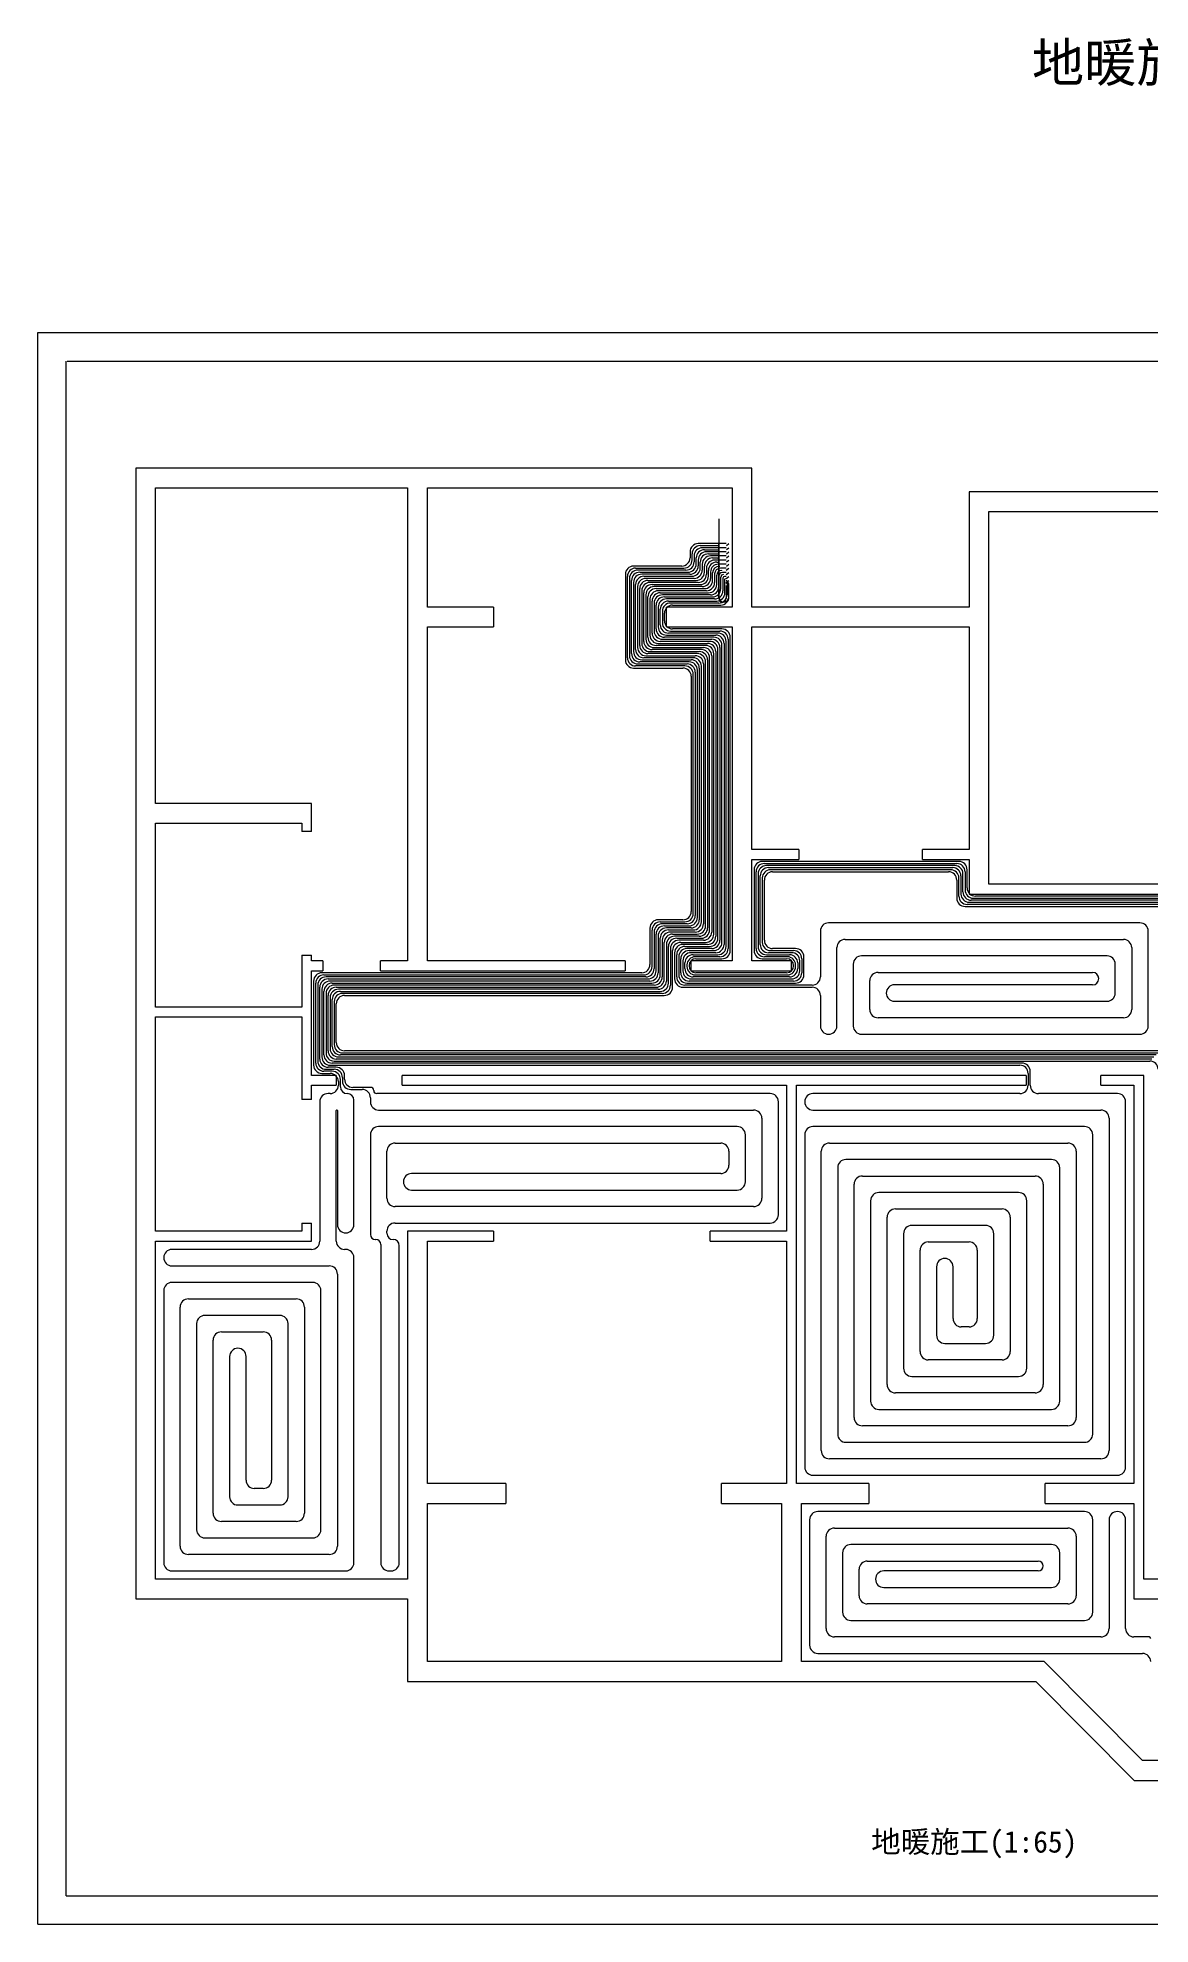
# Model space of a CAD drawing. Header units: inches. Extents: x 0 to 27300, y -27333 to -4451.
# Drawn here: x 0 to 13503, y -27333 to -4451 of the extents above; entities that cross this region are included whole.
import ezdxf

# ---------------------------------------------------------------- set-up
doc = ezdxf.new("R2010")
doc.units = ezdxf.units.IN
doc.header["$MEASUREMENT"] = 0
for name, color, linetype in [('A2-建筑墙体', 255, 'Continuous'), ('图框', 4, 'Continuous'), ('地暖管', 7, 'Continuous')]:
    doc.layers.add(name, color=color, linetype=linetype)
doc.styles.add('1dac53a31aeba2370b97106346818e54', font='', dxfattribs={"height": 43.198381})
doc.styles.add('1f488f4b2ef1b152d32ed8bb140b4ed1', font='', dxfattribs={"height": 43.198381})
doc.styles.add('2ee4a1918873d97d1977456be36b2fac', font='', dxfattribs={"height": 52.798021})
doc.styles.add('58c27925b294fd0c30aaffbcf10887a5', font='', dxfattribs={"height": 52.798021})
doc.styles.add('5d7050954b2bbd82e94d75c8334c1a07', font='', dxfattribs={"height": 52.798021})
doc.styles.add('6cdbe4c37f334f9b3f18b74c6616af9b', font='', dxfattribs={"height": 43.198381})
doc.styles.add('871ba157db02772189435026d6a1f12a', font='', dxfattribs={"height": 52.798021})
doc.styles.add('b55c54cd7af753c58a5ed410a0ddc4e6', font='', dxfattribs={"height": 43.198381})
doc.styles.add('eec79cf32286c9bcb9e9a0388136559f', font='', dxfattribs={"height": 43.198381})
doc.styles.add('fecaf8cb5bb26a9b40f5bfd342b1b301', font='', dxfattribs={"height": 52.798021})
doc.styles.add('LAYER_TEXT_STYLE_YELLOW_327.83400727600923_ZH', font='', dxfattribs={"height": 327.834007})
doc.styles.add('LAYER_TEXT_STYLE_YELLOW_650_ZH', font='', dxfattribs={"height": 580.357143})
doc.styles.get('1dac53a31aeba2370b97106346818e54').set_extended_font_data('SimSun')
doc.styles.get('1f488f4b2ef1b152d32ed8bb140b4ed1').set_extended_font_data('SimSun')
doc.styles.get('2ee4a1918873d97d1977456be36b2fac').set_extended_font_data('SimSun')
doc.styles.get('58c27925b294fd0c30aaffbcf10887a5').set_extended_font_data('SimSun')
doc.styles.get('5d7050954b2bbd82e94d75c8334c1a07').set_extended_font_data('SimSun')
doc.styles.get('6cdbe4c37f334f9b3f18b74c6616af9b').set_extended_font_data('SimSun')
doc.styles.get('871ba157db02772189435026d6a1f12a').set_extended_font_data('SimSun')
doc.styles.get('b55c54cd7af753c58a5ed410a0ddc4e6').set_extended_font_data('SimSun')
doc.styles.get('eec79cf32286c9bcb9e9a0388136559f').set_extended_font_data('SimSun')
doc.styles.get('fecaf8cb5bb26a9b40f5bfd342b1b301').set_extended_font_data('SimSun')
doc.styles.get('LAYER_TEXT_STYLE_YELLOW_327.83400727600923_ZH').set_extended_font_data('SimSun')
doc.styles.get('LAYER_TEXT_STYLE_YELLOW_650_ZH').set_extended_font_data('SimSun')

# ---------------------------------------------------------------- blocks, each defined once
blk = doc.blocks.new('1017054')
at = {"layer": '图框', "linetype": 'Continuous'}
for p, q in [((0.6, -8420), (11879.4, -8420)), ((0.6, -16820), (0.6, -8420)), ((11879.4, -8420), (11879.4, -16820)), ((150.6, -16670), (150.6, -8570)), ((155.4, -8570), (11729.4, -8570)), ((10229.5, -8570), (10229.5, -16670)), ((11729.4, -16670), (11729.4, -8570)), ((10779.5, -9157.8), (10989, -9025.4)), ((10989, -9025.4), (11199.7, -9154.6)), ((10779.5, -9309.1), (10779.5, -9157.8)), ((10827.1, -9190.6), (10985.9, -9092.1)), ((10985.9, -9092.1), (11145.7, -9187.4)), ((11199.7, -9154.6), (11199.7, -9308.1)), ((10827.1, -9300.7), (10827.1, -9190.6)), ((11145.7, -9187.4), (11145.7, -9298.5)), ((10516, -9638.2), (10649.4, -9638.2)), ((10679, -9646.9), (10679, -9668.4)), ((10698.5, -9645.8), (10698.5, -9659.9)), ((10743.9, -9664.3), (10743.9, -9631.6)), ((10743.9, -9631.6), (10761.1, -9631.6)), ((10761.1, -9631.6), (10761.1, -9664.3)), ((10978.7, -9644.7), (10871.7, -9644.7)), ((10987.8, -9625.8), (10987.8, -9639.2)), ((11005, -9625.8), (11005, -9639.2)), ((11108.5, -9644.7), (11010.5, -9644.7)), ((11185.8, -9651.3), (11185.8, -9755.9)), ((11423.8, -9641.2), (11208.3, -9641.2)), ((10500, -9714), (10500, -9870.6)), ((10516.5, -9694.8), (10539.6, -9694.8)), ((10517.5, -9659.8), (10542.9, -9659.8)), ((10529.4, -9718.3), (10529.4, -9778.2)), ((10550.4, -9666.9), (10550.4, -9686.3)), ((10553.1, -9717.5), (10553.1, -9764.5)), ((10568.9, -9666.9), (10568.9, -9686.3)), ((10572.1, -9722), (10572.1, -9772.4)), ((10578.3, -9659.6), (10588.4, -9659.6)), ((10578.3, -9694.8), (10588.4, -9694.8)), ((10578.3, -9714.4), (10588.4, -9714.4)), ((10593.9, -9666.9), (10593.9, -9686.3)), ((10596.3, -9722), (10596.3, -9772.4)), ((10613.6, -9666.9), (10613.6, -9686.3)), ((10614.5, -9717.5), (10614.5, -9764.5)), ((10621.8, -9694.8), (10644.9, -9694.8)), ((10622.9, -9659.8), (10647.9, -9659.8)), ((10637.7, -9718.3), (10637.7, -9778.2)), ((10660.1, -9714), (10660.1, -9884.4)), ((10680.2, -9743.1), (10680.2, -9757.9)), ((10686.9, -9736.4), (10739.1, -9736.4)), ((10704.1, -9686.4), (10743.9, -9686.4)), ((10704.3, -9664.3), (10743.9, -9664.3)), ((10743.9, -9686.4), (10743.9, -9730)), ((10761.1, -9664.3), (10809.3, -9664.3)), ((10761.1, -9685.6), (10809.8, -9685.6)), ((10761.1, -9685.6), (10761.1, -9730.2)), ((10766.4, -9736.4), (10808.7, -9736.4)), ((10816.5, -9668.6), (10816.5, -9680.6)), ((10817.3, -9743.3), (10817.3, -9757.7)), ((10855.3, -9657.7), (10855.3, -9708.4)), ((10880.1, -9678.8), (10880.1, -9706.5)), ((10887.5, -9672), (11104.9, -9672)), ((10910.4, -9714.1), (10943, -9714.1)), ((10912.3, -9694.7), (11083.7, -9694.7)), ((10973.1, -9723), (10985.5, -9723)), ((11012.4, -9714.1), (11083.9, -9714.1)), ((11107.6, -9737.1), (11127, -9737.1)), ((11113.3, -9682.5), (11113.3, -9713.5)), ((11143.8, -9714.1), (11143.8, -9674.1)), ((11213, -9677.6), (11213, -9748.9)), ((11222.8, -9756.7), (11303.9, -9756.7)), ((11223.1, -9668.1), (11422.3, -9668.1)), ((11314.9, -9705.6), (11314.9, -9751.8)), ((11322.9, -9694.6), (11339.5, -9694.6)), ((11344.4, -9705.7), (11344.4, -9752.1)), ((11354.5, -9757), (11454.4, -9757)), ((10529.4, -9804.4), (10529.4, -9831)), ((10529.4, -9853.9), (10529.4, -9876.8)), ((10535.8, -9849.4), (10633.5, -9849.4)), ((10537.1, -9834.6), (10630, -9834.6)), ((10637.7, -9804.4), (10637.7, -9831)), ((10637.7, -9853.9), (10637.7, -9876.8)), ((10678.1, -9795.8), (10678.1, -9878.3)), ((10687.1, -9763.1), (10811.6, -9763.1)), ((10698.5, -9782.5), (10789.7, -9782.5)), ((10701.9, -9821.1), (10701.9, -9867.3)), ((10706.1, -9809.8), (10782.9, -9809.8)), ((10795, -9819.6), (10795, -9869.2)), ((10815.4, -9806), (10815.4, -9888.1)), ((11031, -9876.9), (11031, -9822.5)), ((11203.9, -9809.9), (11224.6, -9809.9)), ((11218.2, -9787.6), (11305.1, -9787.6)), ((11316.4, -9796.6), (11316.4, -9864.4)), ((11343.9, -9796.4), (11343.9, -9861.9)), ((11352.4, -9787.6), (11454.7, -9787.6)), ((11462.8, -9763.9), (11462.8, -9780.4)), ((10528.2, -9905.3), (10643.9, -9905.3)), ((10541, -9887.2), (10629.8, -9887.2)), ((10704.2, -9905.1), (10801.8, -9905.1)), ((10715.6, -9882.4), (10779.9, -9882.4)), ((10867.5, -9906.4), (10905, -9906.4)), ((10907.3, -9874.9), (10869.2, -9874.9)), ((11295.1, -9888.3), (11295.1, -9912.6)), ((11729.4, -10367.6), (10229.5, -10367.6)), ((10229.5, -11091), (11729.4, -11091)), ((10229.5, -11659.7), (11729.4, -11659.7)), ((10229.5, -12237.2), (11729.4, -12237.2)), ((10229.5, -12781.3), (11729.4, -12781.3)), ((10229.5, -13160.2), (11729.4, -13160.2)), ((10229.5, -13539.2), (11729.4, -13539.2)), ((10229.5, -13944.1), (11729.4, -13944.1)), ((10229.5, -14394.1), (11729.4, -14394.1)), ((10979.4, -14394.1), (10979.4, -14733.7)), ((10229.5, -14733.7), (11729.4, -14733.7)), ((150.6, -16670), (11729.4, -16670)), ((0.6, -16820), (11879.4, -16820))]:
    blk.add_line(p, q, dxfattribs=at)
for centre, radius, start, end in [((10989.5, -9275.6), 212.7, 189.06326, 351.22537), ((10986.2, -9276.4), 161, 188.67877, 352.08264), ((10923.6, -9287.3), 25.6, 25.4217, 181.47552), ((10989.2, -9271.9), 92.6, 189.98711, 353.32388), ((10990.5, -9270.3), 44.2, 187.87552, 356.26453), ((11055.9, -9287.3), 25.6, 10.33016, 146.54958), ((10516.9, -9649), 10.8, 94.31777, 273.35043), ((10648.6, -9649), 10.8, 266.64957, 85.68223), ((10688.9, -9649), 10.2, 18.32617, 167.8205), ((10874, -9664.4), 19.8, 96.6007, 160.3597), ((10978.9, -9634.8), 9.89, 268.87418, 333.44443), ((10996.4, -9631.7), 10.4, 34.3448, 145.6552), ((11011.8, -9638), 6.85, 190.65553, 259.34445), ((11105.8, -9683.8), 39.2, 14.29939, 86.08947), ((11207.9, -9670.3), 29.1, 89.06215, 139.2711), ((11417.5, -9623), 45.4, 276.04296, 0.65613), ((11418.2, -9624.1), 18, 287.89719, 5.26145), ((11449.5, -9642.5), 24.2, 56.36841, 123.63158), ((10522.7, -9716.8), 22.9, 105.83975, 172.95766), ((10541.5, -9726.9), 14.9, 39.01448, 144.50691), ((10539.7, -9683.8), 11, 269.14342, 346.82722), ((10543.6, -9666.6), 6.82, 357.98129, 95.32506), ((10578, -9668.9), 9.33, 88.04288, 167.30389), ((10577.1, -9686.7), 8.15, 177.11169, 278.98932), ((10580.1, -9722.1), 7.97, 102.506, 178.97522), ((10587.9, -9665.7), 6.14, 349.24252, 85.66618), ((10584.8, -9686.4), 9.14, 292.98911, 0.31258), ((10588.7, -9722), 7.62, 359.86447, 92.47381), ((10622.4, -9668.9), 9.02, 87.0265, 167.29825), ((10622.1, -9686.4), 8.43, 179.77374, 268.00348), ((10625.6, -9733.6), 19.5, 51.82613, 124.56226), ((10640.8, -9713.7), 19.4, 359.2366, 77.79726), ((10702.5, -9662), 24.4, 195.3683, 273.70917), ((10687.9, -9744.1), 7.75, 97.02299, 172.38785), ((10703.6, -9659.4), 5.04, 186.11292, 278.41232), ((10736.8, -9729.7), 7.12, 288.75772, 357.82544), ((10769.1, -9728.8), 8.1, 189.86636, 250.41756), ((10809.1, -9744.7), 8.27, 9.89262, 92.87217), ((10809.5, -9672.2), 7.85, 27.06586, 91.1627), ((10808.8, -9677.4), 8.28, 276.56808, 337.70407), ((10867.7, -9707.1), 12.5, 186.18703, 2.53611), ((10874.6, -9766.5), 14.8, 121.83917, 226.61217), ((10858.4, -9629.4), 148, 272.30258, 320.77209), ((10846, -9619.7), 195.6, 275.85745, 321.34119), ((10859.3, -9646.7), 107.5, 273.95236, 321.12869), ((10887.7, -9679.7), 7.63, 91.63091, 173.24155), ((10916.3, -9704.9), 10.9, 111.61272, 237.21278), ((10965.6, -9751), 34.4, 15.36733, 54.46764), ((10883.2, -9785), 147.4, 357.88465, 28.76708), ((11214.4, -9973.6), 259.6, 114.30819, 135.12674), ((11080.2, -9704.5), 10.3, 291.04973, 70.19579), ((11102.5, -9682.6), 10.8, 0.02101, 77.29861), ((11128.7, -9706.7), 16.8, 203.57852, 334.05096), ((11119.5, -9751.2), 16, 317.39698, 62.11168), ((11224.2, -9749.1), 39, 189.98938, 261.04294), ((11226.9, -9682.3), 14.7, 105.19199, 161.43864), ((11223.5, -9745.7), 11.1, 197.06299, 266.0296), ((11302.3, -9738.5), 18.3, 274.95343, 313.25104), ((11330.2, -9708.3), 15.5, 118.11695, 170.12964), ((11327.8, -9706.4), 16.6, 2.43148, 45.33025), ((11354.6, -9743.9), 13.1, 218.86043, 269.43164), ((11453.5, -9766.6), 9.65, 16.3888, 84.90044), ((10530.2, -9752), 26.2, 268.28604, 331.4678), ((10530.3, -9761.2), 43.2, 268.70709, 344.96225), ((10536.5, -9825.9), 8.72, 215.6619, 274.05521), ((10535.6, -9856), 6.59, 88.46243, 161.40648), ((10631.6, -9769.6), 35.4, 184.56529, 280.02182), ((10634.3, -9757.4), 21, 199.75555, 279.22992), ((10629.6, -9823.7), 10.9, 272.46893, 318.04303), ((10633.5, -9853.6), 4.23, 356.58331, 90.13579), ((10701.1, -9808.8), 26.4, 95.46915, 150.42928), ((10687.8, -9754.9), 8.21, 201.55894, 265.2478), ((10722.2, -9822.1), 20.2, 142.48921, 177.23819), ((10782.1, -9823.2), 13.4, 15.3429, 86.46938), ((10788.8, -9809.4), 26.9, 7.31535, 87.96974), ((10810.9, -9756.6), 6.48, 276.52054, 350.24731), ((10874.6, -9827.3), 15.7, 123.37817, 235.87286), ((10866.8, -9668.8), 171.6, 269.65518, 321.42886), ((10796.3, -9609.5), 316.2, 290.11771, 311.01816), ((10725, -9487.1), 428.5, 295.18491, 310.27374), ((10952.8, -9851), 51.1, 311.40309, 3.37904), ((10883.7, -9798.1), 119.4, 352.30381, 10.76487), ((11271.5, -10063.7), 340.6, 129.22598, 134.91631), ((11283.8, -9756.8), 231.7, 190.70569, 220.3029), ((11194.2, -9786.5), 112.8, 177.3231, 238.5217), ((11148.4, -9880.9), 120, 98.18986, 123.83833), ((11091.4, -9817.7), 112.8, 325.90021, 3.97691), ((11126.6, -9832.2), 100.5, 323.81286, 12.79996), ((11302.4, -9802.6), 15.2, 23.19769, 79.76546), ((11354, -9797.7), 10.2, 98.95345, 172.60139), ((11438, -9839.4), 29.6, 93.67776, 159.45251), ((11344.6, -9889.3), 89.2, 351.62787, 42.57758), ((11332.1, -9893.1), 133.1, 356.08577, 38.6706), ((11455.1, -9779.9), 7.71, 266.93219, 356.95544), ((10539.4, -9867.4), 39.5, 184.54605, 253.58766), ((10540.3, -9876.3), 11, 182.87885, 273.35272), ((10627.2, -9877), 10.5, 284.46104, 1.14558), ((10638.4, -9884.3), 21.7, 284.70413, 359.86534), ((10711.5, -9872), 33.9, 190.68318, 257.6799), ((10719.3, -9865.3), 17.5, 186.44353, 257.53091), ((10778.4, -9865.5), 17, 275.00122, 347.37064), ((10798.7, -9888.7), 16.7, 280.69152, 1.98886), ((10876.2, -9891.1), 17.6, 113.26645, 240.43211), ((10998.2, -9895.2), 13, 153.43144, 282.69986), ((10986.7, -9864), 46.1, 288.01257, 343.66019), ((11115, -9887.3), 20.9, 247.69598, 13.05991), ((11196.8, -9885), 12.7, 161.60144, 329.06567), ((11296.4, -9865), 47.6, 268.32184, 3.75751), ((11290, -9862.4), 26.5, 281.04559, 355.65503), ((11448.7, -9874.7), 31.9, 240.08498, 300.52454)]:
    blk.add_arc(centre, radius, start, end, dxfattribs=at)
at = {"layer": '图框', "color": 255, "attachment_point": 1, "line_spacing_factor": 0.8}
for s, insert, char_height, style in [('工程名称:', (10319.5, -10479.1), 42.24, '871ba157db02772189435026d6a1f12a'), ('PROJECT:', (10319.5, -10569.3), 34.56, '1f488f4b2ef1b152d32ed8bb140b4ed1'), ('图纸名称：', (10313.6, -11209.7), 42.24, '58c27925b294fd0c30aaffbcf10887a5'), ('TITLE:', (10319.5, -11300), 34.56, '1f488f4b2ef1b152d32ed8bb140b4ed1'), ('设计总监:', (10319.5, -11755.4), 42.24, '5d7050954b2bbd82e94d75c8334c1a07'), ('DESIGNER IN CHIEF:', (10319.5, -11845.7), 34.559, '6cdbe4c37f334f9b3f18b74c6616af9b'), ('签名:', (10319.5, -12002.9), 42.24, '5d7050954b2bbd82e94d75c8334c1a07'), ('SIGNATURE:', (10319.5, -12093.2), 34.56, '6cdbe4c37f334f9b3f18b74c6616af9b'), ('项目负责:', (10319.5, -12332.9), 42.24, '5d7050954b2bbd82e94d75c8334c1a07'), ('PROJECT IN CHIEF:', (10319.5, -12423.2), 34.559, 'b55c54cd7af753c58a5ed410a0ddc4e6'), ('签名:', (10319.5, -12559.4), 42.24, '2ee4a1918873d97d1977456be36b2fac'), ('SIGNATURE:', (10319.5, -12649.7), 34.56, '6cdbe4c37f334f9b3f18b74c6616af9b'), ('设计师:', (10319.5, -12899.4), 42.24, '2ee4a1918873d97d1977456be36b2fac'), ('DESIGNER:', (10319.5, -13004.5), 34.56, '6cdbe4c37f334f9b3f18b74c6616af9b'), ('审核:', (10319.5, -13267), 42.24, '2ee4a1918873d97d1977456be36b2fac'), ('APPROVED BY:', (10319.5, -13374.3), 34.559, 'eec79cf32286c9bcb9e9a0388136559f'), ('业主签名:', (10319.5, -13666), 42.24, 'fecaf8cb5bb26a9b40f5bfd342b1b301'), ('CLIENT SIGNATURE:', (10317.8, -13778.8), 34.559, '6cdbe4c37f334f9b3f18b74c6616af9b'), ('图纸编号:', (10302.5, -14039.8), 42.24, '2ee4a1918873d97d1977456be36b2fac'), ('DRAWING NO:', (10307.3, -14130.1), 34.559, '1dac53a31aeba2370b97106346818e54'), ('比例:', (10304.8, -14489.8), 42.24, '2ee4a1918873d97d1977456be36b2fac'), ('日期:', (11035.5, -14489.8), 42.24, '2ee4a1918873d97d1977456be36b2fac'), ('SCALE:', (10310.7, -14580.1), 34.56, '1f488f4b2ef1b152d32ed8bb140b4ed1'), ('DATE:', (11045.4, -14580.1), 34.56, '1f488f4b2ef1b152d32ed8bb140b4ed1')]:
    blk.add_mtext(s, dxfattribs=dict(at, insert=insert, char_height=char_height, style=style))

msp = doc.modelspace()

# ---------------------------------------------------------------- linework, layer by layer
at = {"layer": 'A2-建筑墙体', "color": 255, "linetype": 'Continuous'}
for p, q in [((1429, -9672), (1189, -9672)), ((1189, -9672), (1189, -23387)), ((8669, -9672), (1429, -9672)), ((8669, -9912), (8669, -9672)), ((1429, -13737), (1429, -9912)), ((1429, -9912), (4489, -9912)), ((4489, -9912), (4489, -15647)), ((4729, -9912), (8429, -9912)), ((4729, -11357), (4729, -9912)), ((8429, -9912), (8429, -11357)), ((8669, -11357), (8669, -9912)), ((11304, -9957), (11304, -10197)), ((19844, -9957), (11304, -9957)), ((11304, -10197), (11304, -11357)), ((11544, -10197), (15514, -10197)), ((11544, -14717), (11544, -10197)), ((5531, -11357), (4729, -11357)), ((5531, -11357), (5531, -11597)), ((5531, -11357), (5531, -11597)), ((8429, -11357), (7631, -11357)), ((7631, -11597), (7631, -11357)), ((7631, -11597), (7631, -11357)), ((11304, -11357), (8669, -11357)), ((4729, -11597), (5531, -11597)), ((4729, -15647), (4729, -11597)), ((7631, -11597), (8429, -11597)), ((8429, -11597), (8429, -15647)), ((8669, -11597), (11304, -11597)), ((8669, -14297), (8669, -11597)), ((11304, -11597), (11304, -14297)), ((3324, -13737), (1429, -13737)), ((3324, -13977), (3324, -13737)), ((1429, -13977), (3204, -13977)), ((1429, -16207), (1429, -13977)), ((3204, -13977), (3204, -14077)), ((3324, -14077), (3204, -14077)), ((3324, -14077), (3204, -14077)), ((3324, -14077), (3324, -13977)), ((9238, -14297), (8669, -14297)), ((9238, -14297), (9238, -14417)), ((9238, -14297), (9238, -14417)), ((11304, -14297), (10738, -14297)), ((10738, -14417), (10738, -14297)), ((10738, -14417), (10738, -14297)), ((8669, -15647), (8669, -14417)), ((8669, -14417), (9238, -14417)), ((10738, -14417), (11304, -14417)), ((11304, -14417), (11304, -14717)), ((11304, -14717), (11304, -14837)), ((11304, -14837), (15514, -14837)), ((15514, -14717), (11544, -14717)), ((3204, -15577), (3204, -16207)), ((3204, -15577), (3324, -15577)), ((3204, -15577), (3324, -15577)), ((3324, -15647), (3324, -15577)), ((3459, -15647), (3324, -15647)), ((3324, -17037), (3324, -15767)), ((3324, -15767), (3459, -15767)), ((3459, -15647), (3459, -15767)), ((3459, -15647), (3459, -15767)), ((4489, -15647), (4159, -15647)), ((4159, -15767), (4159, -15647)), ((4159, -15767), (4159, -15647)), ((4159, -15767), (7129, -15767)), ((7129, -15647), (4729, -15647)), ((7129, -15647), (7129, -15767)), ((7129, -15647), (7129, -15767)), ((8429, -15647), (7929, -15647)), ((7929, -15767), (7929, -15647)), ((7929, -15767), (7929, -15647)), ((7929, -15767), (9149, -15767)), ((9149, -15647), (8669, -15647)), ((9149, -15767), (9149, -15647)), ((3204, -16207), (1429, -16207)), ((1429, -18927), (1429, -16327)), ((1429, -16327), (3204, -16327)), ((3204, -16327), (3204, -17328)), ((3624, -17037), (3324, -17037)), ((3324, -17157), (3624, -17157)), ((3324, -17328), (3324, -17157)), ((3624, -17037), (3624, -17157)), ((3624, -17037), (3624, -17157)), ((11996, -17037), (4424, -17037)), ((4424, -17157), (4424, -17037)), ((4424, -17157), (4424, -17037)), ((4424, -17157), (9089, -17157)), ((9089, -17157), (9089, -18927)), ((9209, -17157), (11996, -17157)), ((9209, -21987), (9209, -17157)), ((11996, -17037), (11996, -17157)), ((11996, -17037), (11996, -17157)), ((13424, -17037), (12904, -17037)), ((12904, -17157), (12904, -17037)), ((12904, -17157), (12904, -17037)), ((12904, -17157), (13304, -17157)), ((13304, -17157), (13304, -21987)), ((13424, -17157), (13424, -17037)), ((13424, -23147), (13424, -17157)), ((3324, -17328), (3204, -17328)), ((3324, -17328), (3204, -17328)), ((3204, -18927), (1429, -18927)), ((3204, -18828), (3204, -18927)), ((3204, -18828), (3324, -18828)), ((3204, -18828), (3324, -18828)), ((3324, -18927), (3324, -18828)), ((3324, -19047), (3324, -18927)), ((4729, -18927), (4489, -18927)), ((4489, -18927), (4489, -23147)), ((5531, -18927), (4729, -18927)), ((5531, -18927), (5531, -19047)), ((5531, -18927), (5531, -19047)), ((9089, -18927), (8161, -18927)), ((8161, -19047), (8161, -18927)), ((8161, -19047), (8161, -18927)), ((1429, -19047), (3324, -19047)), ((1429, -23147), (1429, -19047)), ((4729, -21987), (4729, -19047)), ((4729, -19047), (5531, -19047)), ((8161, -19047), (9089, -19047)), ((9089, -19047), (9089, -21987)), ((5681, -21987), (4729, -21987)), ((5681, -21987), (5681, -22227)), ((5681, -21987), (5681, -22227)), ((9089, -21987), (8300, -21987)), ((8300, -22227), (8300, -21987)), ((8300, -22227), (8300, -21987)), ((10087, -21987), (9209, -21987)), ((10087, -21987), (10087, -22227)), ((10087, -21987), (10087, -22227)), ((13304, -21987), (12227, -21987)), ((12227, -22227), (12227, -21987)), ((12227, -22227), (12227, -21987)), ((4729, -24147), (4729, -22227)), ((4729, -22227), (5681, -22227)), ((8300, -22227), (9029, -22227)), ((9029, -22227), (9029, -24147)), ((9269, -22227), (10087, -22227)), ((9269, -24147), (9269, -22227)), ((12227, -22227), (13304, -22227)), ((13304, -22227), (13304, -23147)), ((4489, -23147), (1429, -23147)), ((13304, -23147), (13304, -23387)), ((14374, -23147), (13424, -23147)), ((1189, -23387), (1429, -23387)), ((1429, -23387), (4489, -23387)), ((4489, -23387), (4489, -24387)), ((13304, -23387), (14374, -23387)), ((9029, -24147), (4729, -24147)), ((12216, -24147), (9269, -24147)), ((13408, -25347), (12216, -24147)), ((4489, -24387), (4729, -24387)), ((4729, -24387), (12116, -24387)), ((12116, -24387), (13309, -25587)), ((20564, -25347), (13408, -25347)), ((13309, -25587), (20564, -25587))]:
    msp.add_line(p, q, dxfattribs=at)
at = {"layer": '地暖管', "color": 242, "linetype": 'Continuous', "true_color": 0xbd002e}
for p, q in [((8266, -10285), (8266, -10385)), ((8266, -10385), (8266, -11234)), ((8266, -10488), (8266, -10588)), ((7917, -10687), (7917, -10759)), ((7942, -10784), (7942, -10711)), ((7967, -10736), (7967, -10808)), ((8255, -10587), (8017, -10587)), ((8042, -10611), (8259, -10611)), ((8255, -10636), (8067, -10636)), ((8092, -10661), (8259, -10661)), ((8255, -10686), (8116, -10686)), ((8141, -10711), (8259, -10711)), ((8255, -10736), (8166, -10736)), ((8355, -10587), (8255, -10587)), ((8355, -10636), (8255, -10636)), ((8355, -10686), (8255, -10686)), ((8355, -10736), (8255, -10736)), ((8266, -11252), (8266, -10588)), ((8358, -10609), (8390, -10587)), ((8358, -10659), (8390, -10636)), ((8358, -10709), (8390, -10686)), ((8358, -10759), (8390, -10736)), ((7132, -10959), (7132, -11996)), ((7817, -10859), (7232, -10859)), ((7257, -10884), (7842, -10884)), ((7867, -10908), (7282, -10908)), ((7307, -10933), (7892, -10933)), ((7916, -10958), (7332, -10958)), ((7992, -10833), (7992, -10761)), ((8016, -10786), (8016, -10858)), ((8041, -10883), (8041, -10811)), ((8066, -10836), (8066, -10908)), ((8091, -10933), (8091, -10861)), ((8116, -10886), (8116, -10958)), ((8141, -10983), (8141, -10911)), ((8166, -10930), (8166, -11008)), ((8191, -10761), (8259, -10761)), ((8191, -11033), (8191, -10943)), ((8255, -10786), (8216, -10786)), ((8216, -10955), (8216, -11058)), ((8241, -10811), (8259, -10811)), ((8241, -11083), (8241, -10968)), ((8355, -10786), (8255, -10786)), ((8261, -10836), (8260, -10836)), ((8355, -10836), (8261, -10836)), ((8266, -10980), (8266, -11108)), ((8273, -10861), (8276, -10861)), ((8286, -10886), (8285, -10886)), ((8355, -10886), (8286, -10886)), ((8298, -10911), (8300, -10911)), ((8311, -10936), (8310, -10936)), ((8355, -10936), (8311, -10936)), ((8323, -10961), (8324, -10961)), ((8356, -10960), (8390, -10936)), ((8357, -10909), (8390, -10886)), ((8358, -10809), (8390, -10786)), ((8358, -10859), (8390, -10836)), ((7157, -11971), (7157, -10984)), ((7182, -11008), (7182, -11946)), ((7207, -11921), (7207, -11033)), ((7232, -11058), (7232, -11896)), ((7257, -11871), (7257, -11083)), ((7281, -11108), (7281, -11846)), ((7306, -11821), (7306, -11133)), ((7331, -11158), (7331, -11797)), ((7356, -11772), (7356, -11183)), ((7357, -10983), (7941, -10983)), ((7966, -11008), (7381, -11008)), ((7381, -11208), (7381, -11747)), ((7406, -11033), (7991, -11033)), ((8016, -11058), (7431, -11058)), ((7456, -11083), (8041, -11083)), ((8066, -11108), (7481, -11108)), ((7506, -11133), (8091, -11133)), ((8116, -11158), (7531, -11158)), ((7556, -11183), (8141, -11183)), ((8166, -11208), (7581, -11208)), ((8291, -11133), (8291, -10993)), ((8316, -11004), (8316, -11158)), ((8336, -10985), (8335, -10985)), ((8355, -10985), (8336, -10985)), ((8341, -11183), (8341, -11017)), ((8348, -11010), (8349, -11010)), ((8355, -11035), (8360, -11035)), ((8355, -11096), (8355, -11252)), ((8356, -11010), (8390, -10985)), ((8356, -11060), (8390, -11035)), ((8360, -11035), (8361, -11035)), ((8366, -11040), (8366, -11207)), ((8373, -11060), (8373, -11060)), ((8390, -11232), (8390, -11077)), ((8390, -11234), (8390, -11096)), ((7406, -11722), (7406, -11233)), ((7431, -11258), (7431, -11697)), ((7456, -11672), (7456, -11283)), ((7481, -11308), (7481, -11647)), ((7506, -11622), (7506, -11333)), ((7531, -11358), (7531, -11597)), ((7556, -11572), (7556, -11383)), ((7581, -11407), (7581, -11547)), ((7606, -11233), (8191, -11233)), ((7606, -11522), (7606, -11432)), ((8216, -11258), (7631, -11258)), ((7656, -11283), (8241, -11283)), ((8266, -11307), (7681, -11307)), ((7706, -11332), (8290, -11332)), ((8311, -11296), (8310, -11296)), ((8328, -11296), (8328, -11296)), ((7681, -11647), (8280, -11647)), ((8305, -11622), (7706, -11622)), ((7431, -11897), (8030, -11897)), ((8055, -11872), (7456, -11872)), ((7481, -11847), (8080, -11847)), ((8105, -11822), (7506, -11822)), ((7531, -11797), (8130, -11797)), ((8155, -11772), (7556, -11772)), ((7581, -11747), (8180, -11747)), ((8205, -11722), (7606, -11722)), ((7631, -11697), (8230, -11697)), ((8255, -11672), (7656, -11672)), ((8230, -11897), (8230, -15348)), ((8255, -15373), (8255, -11872)), ((8280, -11847), (8280, -15398)), ((8305, -15423), (8305, -11822)), ((8330, -11797), (8330, -15448)), ((8355, -15473), (8355, -11772)), ((8380, -11747), (8380, -15497)), ((8405, -15522), (8405, -11722)), ((7232, -12096), (7831, -12096)), ((7856, -12071), (7257, -12071)), ((7282, -12046), (7881, -12046)), ((7906, -12021), (7307, -12021)), ((7332, -11996), (7930, -11996)), ((7955, -11971), (7357, -11971)), ((7381, -11946), (7980, -11946)), ((8005, -11921), (7406, -11921)), ((8006, -15123), (8006, -12121)), ((8030, -12096), (8030, -15148)), ((8055, -15173), (8055, -12071)), ((8080, -12046), (8080, -15198)), ((8105, -15223), (8105, -12021)), ((8130, -11997), (8130, -15248)), ((8155, -15273), (8155, -11972)), ((8180, -11947), (8180, -15298)), ((8205, -15323), (8205, -11922)), ((7931, -12196), (7931, -15049)), ((7956, -15074), (7956, -12171)), ((7981, -12146), (7981, -15098)), ((8694, -14542), (8694, -15522)), ((8719, -15497), (8719, -14567)), ((8744, -14592), (8744, -15473)), ((8769, -15448), (8769, -14617)), ((11180, -14442), (8794, -14442)), ((8794, -14642), (8794, -15423)), ((8819, -14467), (11155, -14467)), ((11130, -14492), (8844, -14492)), ((8869, -14517), (11105, -14517)), ((11080, -14542), (8894, -14542)), ((8919, -14567), (11055, -14567)), ((11180, -14862), (11180, -14642)), ((11205, -14617), (11205, -14837)), ((11230, -14812), (11230, -14592)), ((11255, -14567), (11255, -14787)), ((11280, -14762), (11280, -14542)), ((8819, -15398), (8819, -14667)), ((11155, -14667), (11155, -14887)), ((15559, -14862), (11380, -14862)), ((11255, -14987), (15984, -14987)), ((15744, -14962), (11280, -14962)), ((11305, -14937), (15439, -14937)), ((15460, -14912), (11330, -14912)), ((11355, -14887), (15584, -14887)), ((7431, -15249), (7431, -15692)), ((7456, -15717), (7456, -15274)), ((7481, -15298), (7481, -15742)), ((7506, -15767), (7506, -15323)), ((7831, -15149), (7531, -15149)), ((7556, -15174), (7856, -15174)), ((7881, -15198), (7581, -15198)), ((7606, -15223), (7906, -15223)), ((7930, -15248), (7630, -15248)), ((7655, -15273), (7955, -15273)), ((7980, -15298), (7680, -15298)), ((7705, -15323), (8005, -15323)), ((9499, -15287), (9499, -15842)), ((13378, -15187), (9599, -15187)), ((13478, -16438), (13478, -15287)), ((7530, -15348), (7530, -15792)), ((7555, -15817), (7555, -15373)), ((7580, -15398), (7580, -15842)), ((7605, -15867), (7605, -15423)), ((7630, -15448), (7630, -15892)), ((7655, -15917), (7655, -15473)), ((7680, -15498), (7680, -15942)), ((7705, -15967), (7705, -15523)), ((8030, -15348), (7730, -15348)), ((7730, -15548), (7730, -15867)), ((7755, -15373), (8055, -15373)), ((8080, -15398), (7780, -15398)), ((7805, -15423), (8105, -15423)), ((8130, -15448), (7830, -15448)), ((7855, -15473), (8155, -15473)), ((8180, -15498), (7880, -15498)), ((7905, -15523), (8205, -15523)), ((8230, -15548), (7930, -15548)), ((9149, -15548), (8869, -15548)), ((8894, -15523), (9174, -15523)), ((9199, -15498), (8919, -15498)), ((9699, -16438), (9699, -15487)), ((9799, -15387), (13178, -15387)), ((13278, -15487), (13278, -16238)), ((7755, -15842), (7755, -15573)), ((7780, -15598), (7780, -15817)), ((7805, -15792), (7805, -15623)), ((7830, -15648), (7830, -15767)), ((7855, -15742), (7855, -15673)), ((7880, -15697), (7880, -15717)), ((7905, -15708), (7905, -15706)), ((7955, -15573), (8255, -15573)), ((8280, -15597), (7980, -15597)), ((7989, -15622), (8305, -15622)), ((8794, -15622), (9090, -15622)), ((9099, -15597), (8819, -15597)), ((8844, -15573), (9124, -15573)), ((9174, -15706), (9174, -15708)), ((9199, -15717), (9199, -15697)), ((9224, -15673), (9224, -15742)), ((9249, -15767), (9249, -15648)), ((9274, -15623), (9274, -15792)), ((9299, -15817), (9299, -15598)), ((9899, -15687), (9899, -16438)), ((12978, -15587), (9999, -15587)), ((10199, -15787), (12803, -15787)), ((13078, -16038), (13078, -15687)), ((3349, -15892), (3349, -16912)), ((3374, -16887), (3374, -15917)), ((3399, -15942), (3399, -16863)), ((3424, -16838), (3424, -15967)), ((7331, -15792), (3449, -15792)), ((3449, -15992), (3449, -16813)), ((3474, -15817), (7356, -15817)), ((3474, -16788), (3474, -16017)), ((7381, -15842), (3499, -15842)), ((3524, -15867), (7406, -15867)), ((7430, -15892), (3549, -15892)), ((3574, -15917), (7455, -15917)), ((7480, -15942), (3599, -15942)), ((3624, -15967), (7505, -15967)), ((7530, -15992), (3649, -15992)), ((3674, -16017), (7555, -16017)), ((7830, -15967), (9399, -15967)), ((9399, -15942), (7855, -15942)), ((7880, -15917), (9199, -15917)), ((9174, -15892), (7905, -15892)), ((7930, -15867), (9149, -15867)), ((9124, -15842), (7955, -15842)), ((7980, -15817), (9099, -15817)), ((9090, -15792), (7989, -15792)), ((10099, -16238), (10099, -15887)), ((12803, -15938), (10399, -15938)), ((12878, -15862), (12878, -15863)), ((3499, -16042), (3499, -16763)), ((3524, -16738), (3524, -16067)), ((3549, -16092), (3549, -16713)), ((3574, -16688), (3574, -16117)), ((3599, -16142), (3599, -16663)), ((3624, -16638), (3624, -16167)), ((7580, -16042), (3699, -16042)), ((3724, -16067), (7605, -16067)), ((9499, -16067), (9499, -16438)), ((10399, -16138), (12978, -16138)), ((13178, -16338), (10199, -16338)), ((9999, -16538), (13378, -16538)), ((3549, -16913), (11921, -16913)), ((11946, -16888), (3574, -16888)), ((3599, -16863), (13498, -16863)), ((13523, -16838), (3624, -16838)), ((3649, -16813), (13548, -16813)), ((13573, -16788), (3674, -16788)), ((3699, -16763), (13598, -16763)), ((13623, -16738), (3724, -16738)), ((3449, -17012), (3549, -17012)), ((3574, -16987), (3474, -16987)), ((3499, -16963), (3599, -16963)), ((3624, -16938), (3524, -16938)), ((3649, -17112), (3649, -17157)), ((3674, -17176), (3674, -17087)), ((3699, -17063), (3699, -17107)), ((3724, -17082), (3724, -17038)), ((12021, -17013), (12021, -17157)), ((12046, -17157), (12046, -16988)), ((3424, -17357), (3424, -19047)), ((3549, -17257), (3524, -17257)), ((3757, -17257), (3755, -17257)), ((3799, -17207), (3938, -17207)), ((4041, -17182), (3824, -17182)), ((3838, -18847), (3838, -17338)), ((4038, -17307), (4038, -17357)), ((4078, -17220), (4078, -17219)), ((8889, -17257), (4115, -17257)), ((8989, -18727), (8989, -17357)), ((11921, -17257), (9409, -17257)), ((13104, -17257), (12146, -17257)), ((13204, -21787), (13204, -17357)), ((3624, -19047), (3624, -17463)), ((3630, -17457), (3632, -17457)), ((3638, -17463), (3638, -18847)), ((4138, -17457), (8689, -17457)), ((8789, -17557), (8789, -18527)), ((9409, -17457), (12904, -17457)), ((13004, -17557), (13004, -21587)), ((4038, -17757), (4038, -18965)), ((8489, -17657), (4138, -17657)), ((8589, -18327), (8589, -17757)), ((9309, -17757), (9309, -21787)), ((12704, -17657), (9409, -17657)), ((12804, -21387), (12804, -17757)), ((4238, -18527), (4238, -17957)), ((4338, -17857), (8289, -17857)), ((8389, -17957), (8389, -18127)), ((9509, -21587), (9509, -17957)), ((9609, -17857), (12504, -17857)), ((12304, -18057), (9809, -18057)), ((12604, -17957), (12604, -21187)), ((8289, -18227), (4538, -18227)), ((9709, -18157), (9709, -21387)), ((10009, -18257), (12104, -18257)), ((12404, -20987), (12404, -18157)), ((4538, -18427), (8489, -18427)), ((9909, -21187), (9909, -18357)), ((11904, -18457), (10209, -18457)), ((12204, -18357), (12204, -20787)), ((8689, -18627), (4338, -18627)), ((10109, -18557), (10109, -20987)), ((10309, -20787), (10309, -18757)), ((10409, -18657), (11704, -18657)), ((11804, -18757), (11804, -20387)), ((12004, -20587), (12004, -18557)), ((4238, -18952), (4238, -18927)), ((4338, -18827), (8889, -18827)), ((10509, -18957), (10509, -20587)), ((11504, -18857), (10609, -18857)), ((11604, -20187), (11604, -18957)), ((3324, -19147), (1629, -19147)), ((3738, -19147), (3724, -19147)), ((4100, -19027), (4102, -19027)), ((4164, -19089), (4164, -22947)), ((4314, -19027), (4313, -19027)), ((4389, -22947), (4389, -19102)), ((10709, -20387), (10709, -19157)), ((10809, -19057), (11304, -19057)), ((11404, -19157), (11404, -19987)), ((1629, -19347), (3538, -19347)), ((3638, -19447), (3638, -22747)), ((3838, -22947), (3838, -19247)), ((10909, -19357), (10909, -20187)), ((11109, -19987), (11109, -19357)), ((1529, -19647), (1529, -22947)), ((3338, -19547), (1629, -19547)), ((3438, -22547), (3438, -19647)), ((1729, -22747), (1729, -19847)), ((1829, -19747), (3138, -19747)), ((3238, -19847), (3238, -22347)), ((1929, -20047), (1929, -22547)), ((2938, -19947), (2029, -19947)), ((3038, -22147), (3038, -20047)), ((11304, -20087), (11209, -20087)), ((2129, -22347), (2129, -20247)), ((2229, -20147), (2738, -20147)), ((2838, -20247), (2838, -21947)), ((11009, -20287), (11504, -20287)), ((2329, -20447), (2329, -22147)), ((2529, -21947), (2529, -20447)), ((11704, -20487), (10809, -20487)), ((10609, -20687), (11904, -20687)), ((12104, -20887), (10409, -20887)), ((10209, -21087), (12304, -21087)), ((9809, -21487), (12704, -21487)), ((12504, -21287), (10009, -21287)), ((12904, -21687), (9609, -21687)), ((9409, -21887), (13104, -21887)), ((2738, -22047), (2629, -22047)), ((2429, -22247), (2938, -22247)), ((12704, -22327), (9469, -22327)), ((2029, -22647), (3338, -22647)), ((3138, -22447), (2229, -22447)), ((9369, -22427), (9369, -23947)), ((9569, -23747), (9569, -22627)), ((9669, -22527), (12504, -22527)), ((12604, -22627), (12604, -23347)), ((12804, -23547), (12804, -22427)), ((13004, -22427), (13004, -23747)), ((13204, -23747), (13204, -22427)), ((3538, -22847), (1829, -22847)), ((9769, -22827), (9769, -23547)), ((12304, -22727), (9869, -22727)), ((12404, -23147), (12404, -22827)), ((1629, -23047), (3738, -23047)), ((4264, -23047), (4289, -23047)), ((9969, -23347), (9969, -23027)), ((10069, -22927), (12144, -22927)), ((12144, -23047), (10269, -23047)), ((10269, -23247), (12304, -23247)), ((12504, -23447), (10069, -23447)), ((9869, -23647), (12704, -23647)), ((12904, -23847), (9669, -23847)), ((13488, -23847), (13304, -23847)), ((9469, -24047), (13408, -24047))]:
    msp.add_line(p, q, dxfattribs=at)
for centre, radius, start, end in [((8017, -10687), 100, 90, 180), ((8042, -10711), 100, 90, 180), ((8067, -10736), 100, 90, 180), ((8092, -10761), 100, 90, 180), ((8116, -10786), 100, 90, 180), ((8141, -10811), 100, 90, 180), ((8166, -10836), 100, 90, 180), ((8259, -10609), 3.91, 215.4087, 0), ((8259, -10659), 3.91, 215.4087, 0), ((8259, -10709), 3.91, 215.4087, 0), ((7232, -10959), 100, 90, 180), ((7257, -10984), 100, 90, 180), ((7282, -11008), 100, 90, 180), ((7307, -11033), 100, 90, 180), ((7332, -11058), 100, 90, 180), ((7817, -10759), 100, 270, 0), ((7842, -10784), 100, 270, 0), ((7867, -10808), 100, 270, 0), ((7892, -10833), 100, 270, 0), ((7916, -10858), 100, 270, 0), ((7941, -10883), 100, 270, 0), ((7966, -10908), 100, 270, 0), ((7991, -10933), 100, 270, 0), ((8016, -10958), 100, 270, 0), ((8041, -10983), 100, 270, 0), ((8191, -10861), 100, 90, 180), ((8216, -10886), 100, 90, 180), ((8241, -10911), 100, 90, 180), ((8260, -10930), 94, 90, 180), ((8273, -10943), 82, 90, 180), ((8285, -10955), 69, 90, 180), ((8298, -10968), 57, 90, 180), ((8259, -10759), 3.91, 215.4087, 0), ((8259, -10809), 3.91, 215.4087, 0), ((8310, -10980), 44, 90, 180), ((8276, -10859), 3.2, 215.4087, 0), ((8323, -10993), 32, 90, 180), ((8300, -10909), 2.23, 215.4087, 0), ((8324, -10960), 1.25, 215.4087, 0), ((7357, -11083), 100, 90, 180), ((7381, -11108), 100, 90, 180), ((7406, -11133), 100, 90, 180), ((7431, -11158), 100, 90, 180), ((7456, -11183), 100, 90, 180), ((7481, -11208), 100, 90, 180), ((7506, -11233), 100, 90, 180), ((7531, -11258), 100, 90, 180), ((7556, -11283), 100, 90, 180), ((7581, -11308), 100, 90, 180), ((8066, -11008), 100, 270, 0), ((8091, -11033), 100, 270, 0), ((8116, -11058), 100, 270, 0), ((8141, -11083), 100, 270, 0), ((8166, -11108), 100, 270, 0), ((8191, -11133), 100, 270, 0), ((8216, -11158), 100, 270, 0), ((8241, -11183), 100, 270, 0), ((8266, -11207), 100, 270, 0), ((8335, -11004), 19, 90, 180), ((8348, -11017), 7, 90, 180), ((8349, -11010), 0.274, 215.4087, 0), ((8373, -11060), 17, 180, 215.4087), ((8361, -11040), 5, 0, 90), ((8373, -11077), 17, 0, 90), ((7606, -11333), 100, 90, 180), ((7631, -11358), 100, 90, 180), ((7656, -11383), 100, 90, 180), ((7681, -11407), 100, 90, 180), ((7706, -11432), 100, 90, 180), ((8328, -11234), 62, 180, 270), ((8310, -11252), 44, 180, 270), ((8290, -11232), 100, 270, 0), ((8311, -11252), 44, 270, 0), ((8328, -11234), 62, 270, 0), ((7581, -11647), 100, 180, 270), ((7606, -11622), 100, 180, 270), ((7631, -11597), 100, 180, 270), ((7656, -11572), 100, 180, 270), ((7681, -11547), 100, 180, 270), ((7706, -11522), 100, 180, 270), ((8280, -11747), 100, 0, 90), ((8305, -11722), 100, 0, 90), ((7332, -11896), 100, 180, 270), ((7357, -11871), 100, 180, 270), ((7381, -11846), 100, 180, 270), ((7406, -11821), 100, 180, 270), ((7431, -11797), 100, 180, 270), ((7456, -11772), 100, 180, 270), ((7481, -11747), 100, 180, 270), ((7506, -11722), 100, 180, 270), ((7531, -11697), 100, 180, 270), ((7556, -11672), 100, 180, 270), ((8030, -11997), 100, 0, 90), ((8055, -11972), 100, 0, 90), ((8080, -11947), 100, 0, 90), ((8105, -11922), 100, 0, 90), ((8130, -11897), 100, 0, 90), ((8155, -11872), 100, 0, 90), ((8180, -11847), 100, 0, 90), ((8205, -11822), 100, 0, 90), ((8230, -11797), 100, 0, 90), ((8255, -11772), 100, 0, 90), ((7232, -11996), 100, 180, 270), ((7257, -11971), 100, 180, 270), ((7282, -11946), 100, 180, 270), ((7307, -11921), 100, 180, 270), ((7831, -12196), 100, 0, 90), ((7856, -12171), 100, 0, 90), ((7881, -12146), 100, 0, 90), ((7906, -12121), 100, 0, 90), ((7930, -12096), 100, 0, 90), ((7955, -12071), 100, 0, 90), ((7980, -12046), 100, 0, 90), ((8005, -12021), 100, 0, 90), ((8794, -14542), 100, 90, 180), ((8819, -14567), 100, 90, 180), ((8844, -14592), 100, 90, 180), ((8869, -14617), 100, 90, 180), ((8894, -14642), 100, 90, 180), ((8919, -14667), 100, 90, 180), ((11055, -14667), 100, 0, 90), ((11080, -14642), 100, 0, 90), ((11105, -14617), 100, 0, 90), ((11130, -14592), 100, 0, 90), ((11155, -14567), 100, 0, 90), ((11180, -14542), 100, 0, 90), ((11280, -14862), 100, 180, 270), ((11305, -14837), 100, 180, 270), ((11330, -14812), 100, 180, 270), ((11355, -14787), 100, 180, 270), ((11380, -14762), 100, 180, 270), ((7831, -15049), 100, 270, 0), ((7856, -15074), 100, 270, 0), ((7881, -15098), 100, 270, 0), ((11255, -14887), 100, 180, 270), ((7531, -15249), 100, 90, 180), ((7556, -15274), 100, 90, 180), ((7581, -15298), 100, 90, 180), ((7606, -15323), 100, 90, 180), ((7630, -15348), 100, 90, 180), ((7655, -15373), 100, 90, 180), ((7680, -15398), 100, 90, 180), ((7705, -15423), 100, 90, 180), ((7906, -15123), 100, 270, 0), ((7930, -15148), 100, 270, 0), ((7955, -15173), 100, 270, 0), ((7980, -15198), 100, 270, 0), ((8005, -15223), 100, 270, 0), ((8030, -15248), 100, 270, 0), ((8055, -15273), 100, 270, 0), ((8080, -15298), 100, 270, 0), ((8105, -15323), 100, 270, 0), ((9599, -15287), 100, 90, 180), ((13378, -15287), 100, 0, 90), ((7730, -15448), 100, 90, 180), ((7755, -15473), 100, 90, 180), ((7780, -15498), 100, 90, 180), ((7805, -15523), 100, 90, 180), ((7830, -15548), 100, 90, 180), ((7855, -15573), 100, 90, 180), ((7880, -15598), 100, 90, 180), ((7905, -15623), 100, 90, 180), ((7930, -15648), 100, 90, 180), ((8130, -15348), 100, 270, 0), ((8155, -15373), 100, 270, 0), ((8180, -15398), 100, 270, 0), ((8205, -15423), 100, 270, 0), ((8230, -15448), 100, 270, 0), ((8255, -15473), 100, 270, 0), ((8280, -15497), 100, 270, 0), ((8305, -15522), 100, 270, 0), ((8794, -15522), 100, 180, 270), ((8819, -15497), 100, 180, 270), ((8844, -15473), 100, 180, 270), ((8869, -15448), 100, 180, 270), ((8894, -15423), 100, 180, 270), ((8919, -15398), 100, 180, 270), ((9149, -15648), 100, 0, 90), ((9174, -15623), 100, 0, 90), ((9199, -15598), 100, 0, 90), ((9799, -15487), 100, 90, 180), ((13178, -15487), 100, 0, 90), ((7331, -15692), 100, 270, 0), ((7356, -15717), 100, 270, 0), ((7381, -15742), 100, 270, 0), ((7406, -15767), 100, 270, 0), ((7930, -15767), 100, 180, 270), ((7955, -15673), 100, 90, 180), ((7955, -15742), 100, 180, 270), ((7980, -15697), 100, 90, 180), ((7980, -15717), 100, 180, 270), ((7989, -15706), 84, 90, 180), ((7989, -15708), 84, 180, 270), ((9090, -15706), 84, 0, 90), ((9090, -15708), 84, 270, 0), ((9099, -15697), 100, 0, 90), ((9099, -15717), 100, 270, 0), ((9124, -15673), 100, 0, 90), ((9124, -15742), 100, 270, 0), ((9149, -15767), 100, 270, 0), ((9999, -15687), 100, 90, 180), ((10199, -15887), 100, 90, 180), ((12803, -15862), 75, 0, 90), ((12978, -15687), 100, 0, 90), ((3449, -15892), 100, 90, 180), ((3474, -15917), 100, 90, 180), ((3499, -15942), 100, 90, 180), ((3524, -15967), 100, 90, 180), ((3549, -15992), 100, 90, 180), ((3574, -16017), 100, 90, 180), ((3599, -16042), 100, 90, 180), ((3624, -16067), 100, 90, 180), ((3649, -16092), 100, 90, 180), ((3674, -16117), 100, 90, 180), ((7430, -15792), 100, 270, 0), ((7455, -15817), 100, 270, 0), ((7480, -15842), 100, 270, 0), ((7505, -15867), 100, 270, 0), ((7530, -15892), 100, 270, 0), ((7555, -15917), 100, 270, 0), ((7580, -15942), 100, 270, 0), ((7605, -15967), 100, 270, 0), ((7830, -15867), 100, 180, 270), ((7855, -15842), 100, 180, 270), ((7880, -15817), 100, 180, 270), ((7905, -15792), 100, 180, 270), ((9174, -15792), 100, 270, 0), ((9199, -15817), 100, 270, 0), ((9399, -15842), 100, 270, 0), ((9399, -16067), 100, 0, 90), ((10399, -16038), 100, 90, 180), ((12803, -15863), 75, 270, 0), ((3699, -16142), 100, 90, 180), ((3724, -16167), 100, 90, 180), ((10199, -16238), 100, 180, 270), ((10399, -16038), 100, 180, 270), ((12978, -16038), 100, 270, 0), ((13178, -16238), 100, 270, 0), ((9599, -16438), 100, 180, 270), ((9599, -16438), 100, 270, 0), ((9999, -16438), 100, 180, 270), ((13378, -16438), 100, 270, 0), ((3674, -16688), 100, 180, 270), ((3699, -16663), 100, 180, 270), ((3724, -16638), 100, 180, 270), ((3449, -16912), 100, 180, 270), ((3474, -16887), 100, 180, 270), ((3499, -16863), 100, 180, 270), ((3524, -16838), 100, 180, 270), ((3549, -16813), 100, 180, 270), ((3574, -16788), 100, 180, 270), ((3599, -16763), 100, 180, 270), ((3624, -16738), 100, 180, 270), ((3649, -16713), 100, 180, 270), ((11921, -17013), 100, 0, 90), ((11946, -16988), 100, 0, 90), ((13498, -16963), 100, 0, 90), ((3549, -17112), 100, 0, 90), ((3549, -17157), 100, 270, 0), ((3574, -17087), 100, 0, 90), ((3599, -17063), 100, 0, 90), ((3624, -17038), 100, 0, 90), ((3799, -17107), 100, 180, 270), ((3824, -17082), 100, 180, 270), ((11921, -17157), 100, 270, 0), ((12146, -17157), 100, 180, 270), ((3524, -17357), 100, 90, 180), ((3755, -17176), 81, 180, 270), ((3757, -17338), 81, 0, 90), ((3938, -17307), 100, 0, 90), ((4138, -17357), 100, 180, 270), ((4041, -17219), 37, 0, 90), ((4115, -17220), 37, 180, 270), ((8889, -17357), 100, 0, 90), ((9409, -17357), 100, 90, 180), ((9409, -17357), 100, 180, 270), ((13104, -17357), 100, 0, 90), ((3630, -17463), 6, 90, 180), ((3632, -17463), 6, 0, 90), ((8689, -17557), 100, 0, 90), ((12904, -17557), 100, 0, 90), ((4138, -17757), 100, 90, 180), ((8489, -17757), 100, 0, 90), ((9409, -17757), 100, 90, 180), ((12704, -17757), 100, 0, 90), ((4338, -17957), 100, 90, 180), ((8289, -17957), 100, 0, 90), ((9609, -17957), 100, 90, 180), ((9809, -18157), 100, 90, 180), ((12304, -18157), 100, 0, 90), ((12504, -17957), 100, 0, 90), ((4538, -18327), 100, 90, 180), ((8289, -18127), 100, 270, 0), ((10009, -18357), 100, 90, 180), ((12104, -18357), 100, 0, 90), ((4338, -18527), 100, 180, 270), ((4538, -18327), 100, 180, 270), ((8489, -18327), 100, 270, 0), ((8689, -18527), 100, 270, 0), ((10209, -18557), 100, 90, 180), ((11904, -18557), 100, 0, 90), ((8889, -18727), 100, 270, 0), ((10409, -18757), 100, 90, 180), ((11704, -18757), 100, 0, 90), ((3738, -18847), 100, 180, 270), ((3738, -18847), 100, 270, 0), ((4100, -18965), 62, 180, 270), ((4338, -18927), 100, 90, 180), ((4313, -18952), 75, 180, 270), ((10609, -18957), 100, 90, 180), ((11504, -18957), 100, 0, 90), ((1629, -19247), 100, 90, 180), ((3324, -19047), 100, 270, 0), ((3724, -19047), 100, 180, 270), ((3738, -19247), 100, 0, 90), ((4102, -19089), 62, 0, 90), ((4314, -19102), 75, 0, 90), ((10809, -19157), 100, 90, 180), ((11304, -19157), 100, 0, 90), ((1629, -19247), 100, 180, 270), ((3538, -19447), 100, 0, 90), ((11009, -19357), 100, 90, 180), ((11009, -19357), 100, 0, 90), ((1629, -19647), 100, 90, 180), ((3338, -19647), 100, 0, 90), ((1829, -19847), 100, 90, 180), ((3138, -19847), 100, 0, 90), ((2029, -20047), 100, 90, 180), ((2938, -20047), 100, 0, 90), ((11209, -19987), 100, 180, 270), ((11304, -19987), 100, 270, 0), ((2229, -20247), 100, 90, 180), ((2429, -20447), 100, 90, 180), ((2429, -20447), 100, 0, 90), ((2738, -20247), 100, 0, 90), ((11009, -20187), 100, 180, 270), ((11504, -20187), 100, 270, 0), ((10609, -20587), 100, 180, 270), ((10809, -20387), 100, 180, 270), ((11704, -20387), 100, 270, 0), ((11904, -20587), 100, 270, 0), ((10409, -20787), 100, 180, 270), ((12104, -20787), 100, 270, 0), ((10209, -20987), 100, 180, 270), ((12304, -20987), 100, 270, 0), ((10009, -21187), 100, 180, 270), ((12504, -21187), 100, 270, 0), ((9809, -21387), 100, 180, 270), ((12704, -21387), 100, 270, 0), ((9609, -21587), 100, 180, 270), ((12904, -21587), 100, 270, 0), ((2629, -21947), 100, 180, 270), ((2738, -21947), 100, 270, 0), ((9409, -21787), 100, 180, 270), ((13104, -21787), 100, 270, 0), ((2429, -22147), 100, 180, 270), ((2938, -22147), 100, 270, 0), ((2229, -22347), 100, 180, 270), ((3138, -22347), 100, 270, 0), ((9469, -22427), 100, 90, 180), ((12704, -22427), 100, 0, 90), ((13104, -22427), 100, 90, 180), ((13104, -22427), 100, 0, 90), ((2029, -22547), 100, 180, 270), ((3338, -22547), 100, 270, 0), ((9669, -22627), 100, 90, 180), ((12504, -22627), 100, 0, 90), ((1829, -22747), 100, 180, 270), ((3538, -22747), 100, 270, 0), ((9869, -22827), 100, 90, 180), ((12304, -22827), 100, 0, 90), ((1629, -22947), 100, 180, 270), ((3738, -22947), 100, 270, 0), ((4264, -22947), 100, 180, 270), ((4289, -22947), 100, 270, 0), ((10069, -23027), 100, 90, 180), ((10269, -23147), 100, 90, 180), ((12144, -22987), 60, 0, 90), ((12144, -22987), 60, 270, 0), ((10269, -23147), 100, 180, 270), ((12304, -23147), 100, 270, 0), ((9869, -23547), 100, 180, 270), ((10069, -23347), 100, 180, 270), ((12504, -23347), 100, 270, 0), ((12704, -23547), 100, 270, 0), ((9669, -23747), 100, 180, 270), ((12904, -23747), 100, 270, 0), ((13304, -23747), 100, 180, 270), ((9469, -23947), 100, 180, 270), ((13488, -23867), 20, 0, 90), ((13408, -24147), 100, 0, 90)]:
    msp.add_arc(centre, radius, start, end, dxfattribs=at)

# ---------------------------------------------------------------- block references
at = {"layer": '图框', "color": 7, "xscale": 2.298214435577393, "yscale": 2.298214435577393}
msp.add_blockref('1017054', (-1, 11323), dxfattribs=at)

# ---------------------------------------------------------------- texts
at = {"color": 2, "attachment_point": 5, "line_spacing_factor": 0.8}
for s, insert, char_height, style in [('地暖施工图^M^J', (13650, -4778), 464.3, 'LAYER_TEXT_STYLE_YELLOW_650_ZH'), ('地暖施工(1:65)', (11367, -26367), 262.3, 'LAYER_TEXT_STYLE_YELLOW_327.83400727600923_ZH')]:
    msp.add_mtext(s, dxfattribs=dict(at, insert=insert, char_height=char_height, style=style))

doc.saveas('drawing.dxf')
